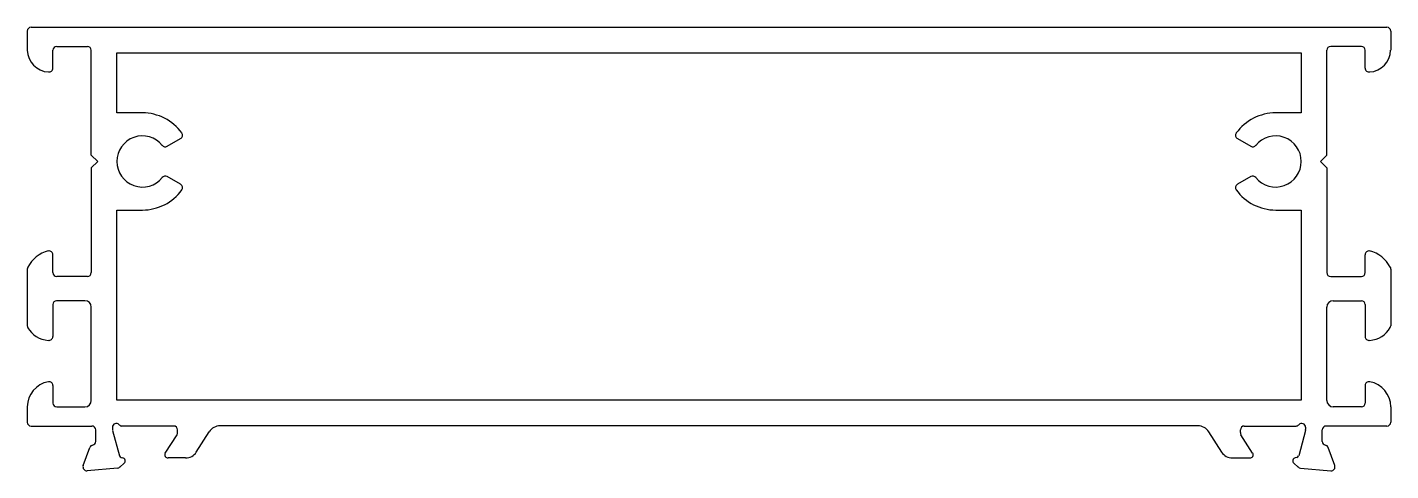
# Model space of a CAD drawing. Extents: x 1609 to 1716, y 1695 to 1730.
import ezdxf

# ---------------------------------------------------------------- set-up
doc = ezdxf.new("R2010")
doc.units = 0
doc.layers.get('0').update_dxf_attribs({"linetype": 'CONTINUOUS'})

msp = doc.modelspace()

# ---------------------------------------------------------------- linework, layer by layer
at = {"color": 0}
for p, q in [((1608.96, 1729.58), (1608.96, 1728.08)), ((1609.26, 1729.88), (1715.26, 1729.88)), ((1715.56, 1729.58), (1715.56, 1728.08)), ((1610.96, 1726.68), (1610.96, 1728.08)), ((1611.26, 1728.38), (1613.66, 1728.38)), ((1613.96, 1719.88), (1613.96, 1728.08)), ((1710.56, 1719.88), (1710.56, 1728.08)), ((1713.26, 1728.38), (1710.86, 1728.38)), ((1713.56, 1726.68), (1713.56, 1728.08)), ((1615.96, 1727.88), (1708.56, 1727.88)), ((1615.96, 1723.18), (1615.96, 1727.88)), ((1708.56, 1727.88), (1708.56, 1723.18)), ((1617.96, 1723.18), (1615.96, 1723.18)), ((1708.56, 1723.18), (1706.56, 1723.18)), ((1619.89, 1720.57), (1620.94, 1721.17)), ((1703.57, 1721.17), (1704.62, 1720.57)), ((1613.96, 1719.88), (1614.46, 1719.38)), ((1710.56, 1719.88), (1710.06, 1719.38)), ((1614.46, 1719.38), (1613.96, 1718.88)), ((1613.96, 1718.88), (1613.96, 1710.68)), ((1710.06, 1719.38), (1710.56, 1718.88)), ((1710.56, 1718.88), (1710.56, 1710.68)), ((1620.94, 1717.59), (1619.89, 1718.19)), ((1704.62, 1718.19), (1703.57, 1717.59)), ((1615.96, 1700.7), (1615.96, 1715.58)), ((1615.96, 1715.58), (1617.96, 1715.58)), ((1706.56, 1715.58), (1708.56, 1715.58)), ((1708.56, 1715.58), (1708.56, 1700.7)), ((1610.96, 1710.68), (1610.96, 1712.08)), ((1713.56, 1710.68), (1713.56, 1712.08)), ((1608.96, 1710.96), (1608.96, 1706.53)), ((1715.56, 1710.96), (1715.56, 1706.53)), ((1613.66, 1710.38), (1611.26, 1710.38)), ((1710.86, 1710.38), (1713.26, 1710.38)), ((1610.95, 1708.18), (1610.95, 1705.68)), ((1613.46, 1708.48), (1611.25, 1708.48)), ((1613.96, 1700.68), (1613.96, 1707.98)), ((1710.56, 1700.68), (1710.56, 1707.98)), ((1711.06, 1708.48), (1713.26, 1708.48)), ((1713.56, 1708.18), (1713.56, 1705.68)), ((1610.96, 1701.85), (1610.96, 1700.48)), ((1713.56, 1701.85), (1713.56, 1700.48)), ((1708.56, 1700.7), (1615.96, 1700.7)), ((1608.96, 1700.18), (1608.96, 1698.98)), ((1611.26, 1700.18), (1613.46, 1700.18)), ((1713.26, 1700.18), (1711.06, 1700.18)), ((1715.56, 1700.18), (1715.56, 1698.98)), ((1609.26, 1698.68), (1614.01, 1698.68)), ((1614.31, 1697.48), (1614.31, 1698.38)), ((1615.61, 1698.58), (1615.61, 1698.42)), ((1615.62, 1698.34), (1616.16, 1696.36)), ((1620.41, 1698.68), (1616.36, 1698.68)), ((1620.71, 1698.16), (1620.71, 1698.38)), ((1622.17, 1696.64), (1623.18, 1698.23)), ((1700.47, 1698.7), (1624.04, 1698.7)), ((1702.34, 1696.64), (1701.33, 1698.23)), ((1703.8, 1698.16), (1703.8, 1698.38)), ((1704.1, 1698.68), (1708.15, 1698.68)), ((1708.89, 1698.34), (1708.36, 1696.36)), ((1708.9, 1698.58), (1708.9, 1698.42)), ((1710.2, 1697.48), (1710.2, 1698.38)), ((1715.26, 1698.68), (1710.5, 1698.68)), ((1619.75, 1696.56), (1620.67, 1698)), ((1704.76, 1696.56), (1703.84, 1698)), ((1613.33, 1695.58), (1613.85, 1696.99)), ((1616.3, 1696.22), (1616.43, 1696.2)), ((1621.33, 1696.18), (1619.96, 1696.18)), ((1703.18, 1696.18), (1704.55, 1696.18)), ((1708.22, 1696.22), (1708.09, 1696.2)), ((1711.18, 1695.58), (1710.67, 1696.99)), ((1616.01, 1695.39), (1613.64, 1695.18)), ((1616.54, 1695.78), (1616.19, 1695.47)), ((1707.97, 1695.78), (1708.32, 1695.47)), ((1708.51, 1695.39), (1710.87, 1695.18))]:
    msp.add_line(p, q, dxfattribs=at)
for centre, radius, start, end in [((1609.26, 1729.58), 0.3, 90, 180), ((1715.26, 1729.58), 0.3, 0, 90), ((1610.69, 1728.11), 1.73, 181.1281, 267.2184), ((1611.26, 1728.08), 0.3, 90, 180), ((1613.66, 1728.08), 0.3, 360, 90), ((1710.86, 1728.08), 0.3, 90, 180), ((1713.26, 1728.08), 0.3, 360, 90), ((1713.82, 1728.11), 1.73, 272.7816, 358.8719), ((1610.66, 1726.68), 0.3, 259.8358, 0), ((1713.86, 1726.68), 0.3, 180, 280.1642), ((1617.96, 1719.38), 3.8, 35.888, 90), ((1706.56, 1719.38), 3.8, 90, 144.112), ((1620.79, 1721.43), 0.3, 300, 35.888), ((1703.72, 1721.43), 0.3, 144.112, 240), ((1617.96, 1719.38), 2, 38.9809, 321.0191), ((1619.74, 1720.83), 0.3, 218.9809, 300), ((1704.77, 1720.83), 0.3, 240, 321.0191), ((1706.56, 1719.38), 2, 218.9809, 141.0191), ((1619.74, 1717.93), 0.3, 60, 141.0191), ((1620.79, 1717.33), 0.3, 324.112, 60), ((1703.72, 1717.33), 0.3, 120, 215.888), ((1704.77, 1717.93), 0.3, 38.9809, 120), ((1617.96, 1719.38), 3.8, 270, 324.112), ((1706.56, 1719.38), 3.8, 215.888, 270), ((1611.24, 1709.92), 2.54, 104.5345, 152.3516), ((1610.66, 1712.08), 0.298, 359.5728, 100.5914), ((1713.85, 1712.08), 0.298, 79.4086, 180.4272), ((1713.27, 1709.92), 2.54, 27.6484, 75.4655), ((1609.26, 1710.96), 0.3, 152.3516, 180), ((1715.26, 1710.96), 0.3, 0, 27.6484), ((1611.26, 1710.68), 0.3, 180, 270), ((1613.66, 1710.68), 0.3, 270, 0), ((1710.86, 1710.68), 0.3, 180, 270), ((1713.26, 1710.68), 0.3, 270, 360), ((1611.25, 1708.18), 0.3, 90, 180), ((1613.46, 1707.98), 0.5, 360, 90), ((1711.06, 1707.98), 0.5, 90, 180), ((1713.26, 1708.18), 0.3, 0, 90), ((1609.26, 1706.53), 0.3, 180, 209.0394), ((1610.7, 1707.34), 1.96, 209.0394, 266.8292), ((1610.65, 1705.68), 0.3, 259.8239, 0.0118), ((1713.86, 1705.68), 0.3, 179.9882, 280.1761), ((1713.81, 1707.34), 1.96, 273.1708, 330.9606), ((1715.26, 1706.53), 0.3, 330.9606, 0), ((1610.96, 1700.18), 2, 100.1642, 180), ((1610.66, 1701.85), 0.3, 0, 100.1642), ((1713.86, 1701.85), 0.3, 79.8358, 180), ((1713.56, 1700.18), 2, 0, 79.8358), ((1611.26, 1700.48), 0.3, 180, 270), ((1613.46, 1700.68), 0.5, 270, 360), ((1711.06, 1700.68), 0.5, 180, 270), ((1713.26, 1700.48), 0.3, 270, 0), ((1609.26, 1698.98), 0.3, 180, 270), ((1614.01, 1698.38), 0.3, 0, 90), ((1615.91, 1698.58), 0.3, 41.8103, 180), ((1615.91, 1698.42), 0.3, 180, 195), ((1616.36, 1698.98), 0.3, 221.8103, 270), ((1620.41, 1698.38), 0.3, 360, 90), ((1620.41, 1698.16), 0.3, 328.6045, 0), ((1624.04, 1697.7), 1, 90, 148.6), ((1700.47, 1697.7), 1, 31.4, 90), ((1704.1, 1698.38), 0.3, 90, 180), ((1704.1, 1698.16), 0.3, 180, 211.3955), ((1708.15, 1698.98), 0.3, 270, 318.1897), ((1708.6, 1698.58), 0.3, 0, 138.1897), ((1708.6, 1698.42), 0.3, 345, 360), ((1710.5, 1698.38), 0.3, 90, 180), ((1715.26, 1698.98), 0.3, 270, 0), ((1614.13, 1696.89), 0.3, 100.9043, 160), ((1614.01, 1697.48), 0.3, 280.9043, 0), ((1710.5, 1697.48), 0.3, 180, 259.0957), ((1710.38, 1696.89), 0.3, 20, 79.0957), ((1616.35, 1696.41), 0.2, 195, 255), ((1616.36, 1695.95), 0.25, 315, 75), ((1619.96, 1696.43), 0.25, 148.6045, 270), ((1621.33, 1697.18), 1, 270, 327.3963), ((1703.18, 1697.18), 1, 212.6037, 270), ((1704.55, 1696.43), 0.25, 270, 31.3955), ((1708.15, 1695.95), 0.25, 105, 225), ((1708.16, 1696.41), 0.2, 285, 345), ((1613.61, 1695.48), 0.3, 160, 275), ((1615.98, 1695.69), 0.3, 275, 315), ((1708.53, 1695.69), 0.3, 225, 265), ((1710.9, 1695.48), 0.3, 265, 20)]:
    msp.add_arc(centre, radius, start, end, dxfattribs=at)

doc.saveas('drawing.dxf')
